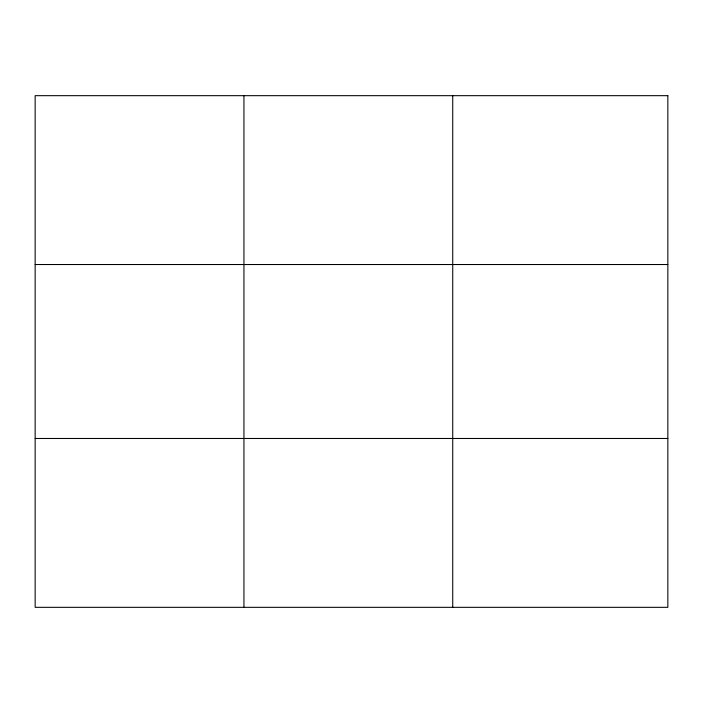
<?xml version="1.0" encoding="UTF-8"?>
<svg xmlns="http://www.w3.org/2000/svg" width="703" height="703" viewBox="0 0 703 703"><rect width="100%" height="100%" fill="white"/><g stroke="black" fill="none" stroke-linecap="round" stroke-linejoin="round"><path stroke-width="1.05" d="M243.941 95.67L243.941 607.33M452.732 95.67L452.732 607.33M35.15 264.521L667.85 264.521M35.15 438.479L667.85 438.479M667.85 95.67L667.85 607.33L35.15 607.33L35.15 95.67L667.85 95.67"/></g></svg>
